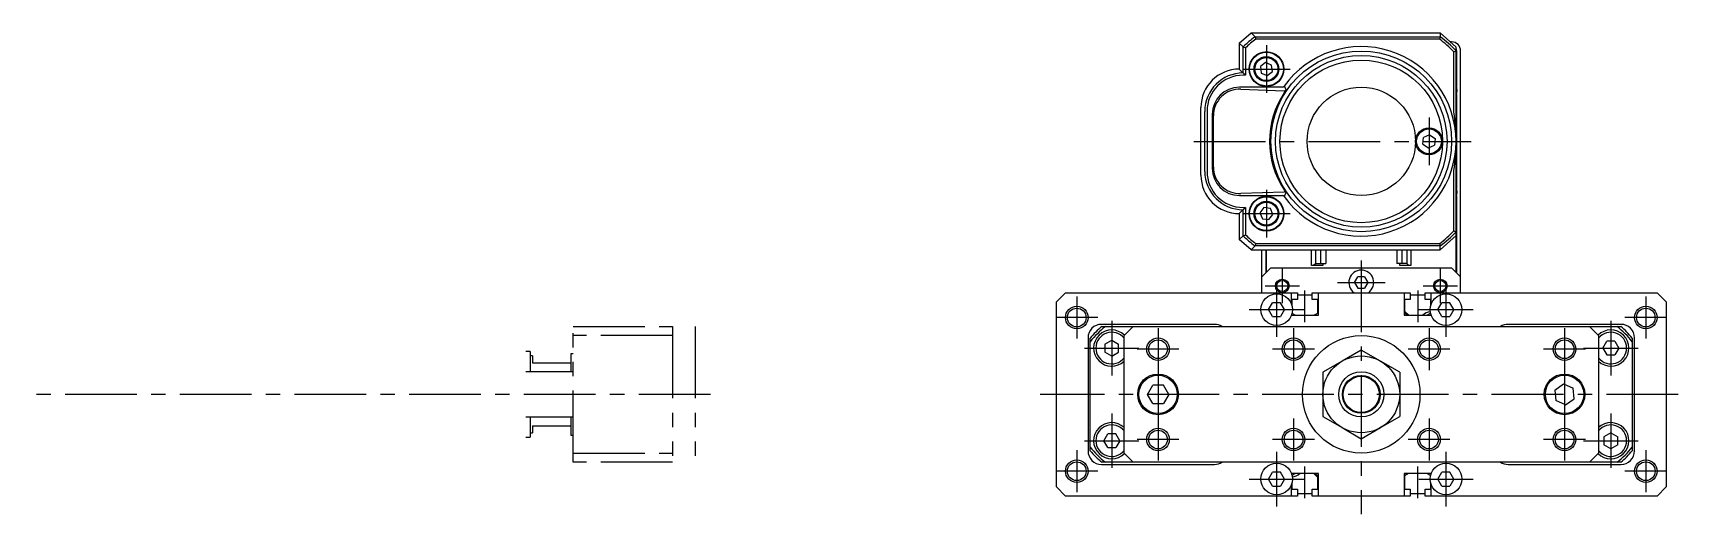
# Model space of a CAD drawing. Extents: x 0 to 1079, y -8 to 533.
# Drawn here: x 714.8 to 1079.1, y 211 to 317.5 of the extents above; entities that cross this region are included whole.
import ezdxf

# ---------------------------------------------------------------- set-up
doc = ezdxf.new("R2010")
doc.units = 0
doc.header["$LTSCALE"] = 0.5
doc.linetypes.add('CENTER', pattern=[50.8, 31.75, -6.35, 6.35, -6.35])
doc.linetypes.add('PHANTOM', pattern=[63.5, 31.75, -6.35, 6.35, -6.35, 6.35, -6.35])
for name, color, linetype in [('MSM_CENTER', 1, 'CENTER'), ('MSM_CONTINUOUS', 7, 'CONTINUOUS'), ('MSM_IMAGINARY', 6, 'PHANTOM'), ('MSM_NARROW', 5, 'CONTINUOUS')]:
    doc.layers.add(name, color=color, linetype=linetype)

msp = doc.modelspace()

# ---------------------------------------------------------------- linework, layer by layer
at = {"layer": 'MSM_CENTER'}
for p, q in [((987.94, 314.79), (987.94, 304.21)), ((982.65, 309.5), (993.23, 309.5)), ((1023.94, 298.79), (1023.94, 288.21)), ((971.87, 293.5), (1033.24, 293.5)), ((987.94, 282.79), (987.94, 272.21)), ((982.65, 277.5), (993.23, 277.5)), ((1008.94, 267.13), (1008.94, 211)), ((990.19, 262.29), (990.19, 250.21)), ((991.44, 265.29), (991.44, 257.71)), ((1026.44, 265.29), (1026.44, 257.71)), ((1027.69, 262.29), (1027.69, 250.21)), ((945.94, 259.14), (945.94, 249.86)), ((987.65, 261.5), (995.23, 261.5)), ((996.44, 253.5), (996.44, 260.5)), ((1003.65, 262.25), (1014.23, 262.25)), ((1021.44, 260.5), (1021.44, 253.5)), ((1022.65, 261.5), (1030.23, 261.5)), ((1071.94, 259.14), (1071.94, 249.86)), ((984.15, 256.25), (996.23, 256.25)), ((1021.65, 256.25), (1033.73, 256.25)), ((950.58, 254.5), (941.3, 254.5)), ((953.68, 253.79), (953.68, 241.71)), ((963.94, 252.14), (963.94, 242.86)), ((993.94, 252.14), (993.94, 242.86)), ((1023.94, 252.14), (1023.94, 242.86)), ((1053.94, 252.14), (1053.94, 242.86)), ((1064.19, 253.79), (1064.19, 241.71)), ((1076.58, 254.5), (1067.3, 254.5)), ((947.64, 247.75), (959.72, 247.75)), ((1058.15, 247.75), (1070.23, 247.75)), ((968.58, 247.5), (959.3, 247.5)), ((963.94, 244.29), (963.94, 230.71)), ((998.58, 247.5), (989.3, 247.5)), ((1028.58, 247.5), (1019.3, 247.5)), ((1058.58, 247.5), (1049.3, 247.5)), ((1053.94, 244.29), (1053.94, 230.71)), ((864.83, 237.5), (356.42, 237.5)), ((1079.08, 237.5), (937.85, 237.5)), ((953.68, 233.29), (953.68, 221.21)), ((1064.19, 233.29), (1064.19, 221.21)), ((963.94, 232.14), (963.94, 222.86)), ((993.94, 232.14), (993.94, 222.86)), ((1023.94, 232.14), (1023.94, 222.86)), ((1053.94, 232.14), (1053.94, 222.86)), ((947.64, 227.25), (959.72, 227.25)), ((968.58, 227.5), (959.3, 227.5)), ((998.58, 227.5), (989.3, 227.5)), ((1028.58, 227.5), (1019.3, 227.5)), ((1058.58, 227.5), (1049.3, 227.5)), ((1058.15, 227.25), (1070.23, 227.25)), ((945.94, 225.14), (945.94, 215.86)), ((990.19, 224.79), (990.19, 212.71)), ((1027.69, 224.79), (1027.69, 212.71)), ((1071.94, 225.14), (1071.94, 215.86)), ((950.58, 220.5), (941.3, 220.5)), ((984.15, 218.75), (996.23, 218.75)), ((996.44, 214.5), (996.44, 221.5)), ((1021.44, 214.5), (1021.44, 221.5)), ((1021.65, 218.75), (1033.73, 218.75)), ((1076.58, 220.5), (1067.3, 220.5))]:
    msp.add_line(p, q, dxfattribs=at)
at = {"layer": 'MSM_CONTINUOUS'}
for p, q in [((981.94, 315.25), (984.57, 317.5)), ((984.57, 317.5), (1026.43, 317.5)), ((984.57, 317.5), (985.42, 316.64)), ((1026.43, 317.5), (1029.94, 314.37)), ((1026.43, 317.5), (1026.43, 316.64)), ((981.94, 315.25), (981.94, 309.5)), ((981.94, 315.25), (982.79, 314.4)), ((982.79, 308.64), (982.79, 314.4)), ((982.79, 314.4), (983.29, 314.18)), ((983.29, 314.18), (983.29, 308.14)), ((985.42, 316.64), (1026.43, 316.64)), ((985.42, 316.64), (985.59, 316.14)), ((1026.27, 316.14), (985.59, 316.14)), ((1026.43, 316.64), (1026.27, 316.14)), ((1028.94, 315.5), (1028.68, 315.5)), ((1029.44, 313.32), (1029.94, 313.52)), ((1029.44, 299.92), (1029.44, 313.32)), ((1029.94, 264.5), (1029.94, 314.37)), ((1030.02, 313.58), (1030.02, 305.71)), ((1030.04, 313.6), (1030.04, 305.65)), ((1030.94, 260), (1030.94, 313.5)), ((987.75, 310.93), (986.6, 310.05)), ((986.6, 310.05), (986.79, 308.62)), ((989.08, 310.38), (987.75, 310.93)), ((989.27, 308.95), (989.08, 310.38)), ((981.94, 309.5), (983.29, 308.14)), ((983.29, 308.14), (982.79, 308.14)), ((986.79, 308.62), (988.13, 308.07)), ((988.13, 308.07), (989.27, 308.95)), ((991.45, 305.48), (981.95, 305.48)), ((982.27, 305.04), (991.86, 304.71)), ((991.86, 305.69), (992.28, 304.9)), ((1030.02, 303.79), (1030.02, 283.21)), ((1030.04, 303.85), (1030.04, 283.15)), ((973.44, 286), (973.44, 301)), ((974.29, 286.85), (974.29, 300.14)), ((974.79, 300.14), (974.79, 286.85)), ((975.95, 299.48), (975.95, 287.51)), ((976.2, 287.82), (976.2, 299.18)), ((1022.59, 292.89), (1022.74, 294.36)), ((1022.59, 292.89), (1023.79, 292.03)), ((1024.08, 294.97), (1022.74, 294.36)), ((1023.79, 292.03), (1025.14, 292.64)), ((1024.08, 294.97), (1025.28, 294.11)), ((1025.28, 294.11), (1025.14, 292.64)), ((1029.44, 273.68), (1029.44, 287.08)), ((981.95, 281.52), (991.45, 281.52)), ((991.86, 282.29), (982.27, 281.96)), ((991.86, 281.31), (992.28, 282.1)), ((1030.02, 281.29), (1030.02, 265.54)), ((1030.04, 281.35), (1030.04, 264.4)), ((983.29, 278.86), (981.94, 277.5)), ((981.94, 277.5), (981.94, 271.75)), ((982.79, 278.86), (983.29, 278.86)), ((982.79, 272.6), (982.79, 278.36)), ((982.79, 278.36), (982.79, 278.36)), ((983.29, 278.86), (983.29, 272.82)), ((987.37, 278.83), (986.5, 277.67)), ((986.5, 277.67), (987.07, 276.35)), ((988.81, 278.65), (987.37, 278.83)), ((988.5, 276.17), (989.37, 277.33)), ((989.37, 277.33), (988.81, 278.65)), ((987.07, 276.35), (988.5, 276.17)), ((1029.44, 273.68), (1029.94, 273.48)), ((981.94, 271.75), (982.79, 272.6)), ((984.57, 269.5), (981.94, 271.75)), ((982.79, 272.61), (983.29, 272.82)), ((984.57, 269.5), (985.42, 270.36)), ((985.59, 270.86), (985.42, 270.36)), ((1026.43, 270.36), (985.42, 270.36)), ((985.59, 270.86), (1026.27, 270.86)), ((1026.27, 270.86), (1026.43, 270.36)), ((1029.94, 272.63), (1026.43, 269.5)), ((1026.43, 269.5), (1026.43, 270.36)), ((984.57, 269.5), (1026.43, 269.5)), ((986.94, 260), (986.94, 269.5)), ((987.84, 269.5), (987.84, 264.4)), ((987.86, 269.5), (987.86, 265.54)), ((987.94, 264.5), (987.94, 269.5)), ((997.94, 266), (997.94, 269.5)), ((1000.44, 266), (997.94, 266)), ((998.89, 266.5), (998.39, 266)), ((998.89, 266.5), (998.89, 269.5)), ((998.89, 266.5), (1001.09, 266.5)), ((999.89, 269.5), (999.89, 266.5)), ((1000.44, 266.5), (1000.44, 266)), ((1001.09, 269.5), (1001.09, 266.5)), ((1016.79, 269.5), (1016.79, 266.5)), ((1018.99, 266.5), (1016.79, 266.5)), ((1017.44, 266), (1017.44, 266.5)), ((1019.94, 266), (1017.44, 266)), ((1017.99, 266.5), (1017.99, 269.5)), ((1018.99, 269.5), (1018.99, 266.5)), ((1018.99, 266.5), (1019.49, 266)), ((1019.94, 269.5), (1019.94, 266)), ((988.94, 265.5), (986.94, 263.5)), ((987.86, 265.54), (987.9, 265.5)), ((987.86, 265.54), (987.94, 265.54)), ((987.9, 265.5), (987.9, 264.46)), ((987.94, 265.5), (987.9, 265.5)), ((988.94, 265.5), (1028.94, 265.5)), ((1007.46, 262.25), (1008.2, 263.53)), ((1009.68, 263.53), (1008.2, 263.53)), ((1009.68, 263.53), (1010.42, 262.25)), ((1030.94, 263.5), (1028.94, 265.5)), ((1029.94, 265.54), (1030.02, 265.54)), ((1029.94, 265.5), (1029.98, 265.5)), ((1029.98, 265.5), (1030.02, 265.54)), ((1029.98, 265.5), (1029.98, 264.46)), ((943.44, 260), (941.44, 258)), ((943.44, 260), (994.79, 260)), ((993.44, 260), (993.44, 257.55)), ((994.79, 260), (994.79, 258.5)), ((994.79, 259.5), (998.09, 259.5)), ((998.09, 258.5), (998.09, 260)), ((998.09, 260), (1019.79, 260)), ((999.44, 255), (999.44, 260)), ((1007.46, 262.25), (1008.2, 260.97)), ((1008.2, 260.97), (1009.68, 260.97)), ((1010.42, 262.25), (1009.68, 260.97)), ((1018.44, 260), (1018.44, 255)), ((1019.79, 260), (1019.79, 258.5)), ((1019.79, 259.5), (1023.09, 259.5)), ((1023.09, 260), (1074.44, 260)), ((1023.09, 258.5), (1023.09, 260)), ((1024.44, 257.55), (1024.44, 260)), ((1076.44, 258), (1074.44, 260)), ((941.44, 217), (941.44, 258)), ((988.41, 256.25), (989.3, 257.79)), ((989.3, 254.71), (988.41, 256.25)), ((991.07, 257.79), (989.3, 257.79)), ((991.96, 256.25), (991.07, 257.79)), ((991.96, 256.25), (991.07, 254.71)), ((993.46, 255), (999.44, 255)), ((994.79, 258.5), (993.54, 258.5)), ((993.54, 258.5), (993.54, 257.26)), ((993.6, 255.46), (994.4, 255)), ((999.34, 258.5), (998.09, 258.5)), ((998.47, 255), (999.34, 255.5)), ((999.34, 255.5), (999.34, 258.5)), ((1018.44, 255), (1024.42, 255)), ((1019.79, 258.5), (1018.54, 258.5)), ((1018.54, 258.5), (1018.54, 255.5)), ((1019.44, 255), (1018.54, 255.9)), ((1018.54, 255.5), (1019.4, 255)), ((1024.34, 258.5), (1023.09, 258.5)), ((1023.47, 255), (1024.28, 255.46)), ((1024.34, 257.26), (1024.34, 258.5)), ((1025.91, 256.25), (1026.8, 257.79)), ((1026.8, 254.71), (1025.91, 256.25)), ((1028.57, 257.79), (1026.8, 257.79)), ((1029.46, 256.25), (1028.57, 257.79)), ((1029.46, 256.25), (1028.57, 254.71)), ((1076.44, 258), (1076.44, 217)), ((976.44, 253), (951.44, 253)), ((951.48, 252.5), (1066.4, 252.5)), ((958.44, 252.5), (956.44, 250.5)), ((989.3, 254.71), (991.07, 254.71)), ((1026.8, 254.71), (1028.57, 254.71)), ((1066.44, 253), (1041.44, 253)), ((1061.44, 250.5), (1059.44, 252.5)), ((948.44, 250), (948.44, 225)), ((948.94, 225.04), (948.94, 249.96)), ((952.15, 248.64), (953.68, 249.53)), ((952.15, 248.64), (952.15, 246.87)), ((953.68, 249.53), (955.22, 248.64)), ((955.22, 246.87), (955.22, 248.64)), ((956.44, 224.5), (956.44, 250.5)), ((1061.44, 250.5), (1061.44, 224.5)), ((1062.42, 247.75), (1063.3, 249.29)), ((1062.42, 247.75), (1063.3, 246.22)), ((1065.08, 249.29), (1063.3, 249.29)), ((1065.08, 249.29), (1065.96, 247.75)), ((1065.96, 247.75), (1065.08, 246.22)), ((1068.94, 249.96), (1068.94, 225.04)), ((1069.44, 225), (1069.44, 250)), ((953.68, 245.98), (952.15, 246.87)), ((953.68, 245.98), (955.22, 246.87)), ((1004.69, 244.86), (1000.44, 242.41)), ((1008.94, 247.31), (1004.69, 244.86)), ((1013.19, 244.86), (1008.94, 247.31)), ((1017.44, 242.41), (1013.19, 244.86)), ((1063.3, 246.22), (1065.08, 246.22)), ((1000.44, 242.41), (1000.44, 232.59)), ((1017.44, 242.41), (1017.44, 232.59)), ((961.58, 237.5), (962.76, 239.54)), ((962.76, 235.46), (961.58, 237.5)), ((965.12, 239.54), (962.76, 239.54)), ((966.3, 237.5), (965.12, 239.54)), ((966.3, 237.5), (965.12, 235.46)), ((1051.78, 238.46), (1053.69, 239.84)), ((1051.78, 238.46), (1052.03, 236.11)), ((1053.69, 239.84), (1055.84, 238.89)), ((1056.09, 236.54), (1055.84, 238.89)), ((962.76, 235.46), (965.12, 235.46)), ((1054.19, 235.16), (1052.03, 236.11)), ((1054.19, 235.16), (1056.09, 236.54)), ((1000.44, 232.59), (1004.69, 230.14)), ((1004.69, 230.14), (1008.94, 227.69)), ((1008.94, 227.69), (1013.19, 230.14)), ((1013.19, 230.14), (1017.44, 232.59)), ((951.91, 227.25), (952.8, 228.78)), ((952.8, 225.71), (951.91, 227.25)), ((954.57, 228.78), (952.8, 228.78)), ((955.46, 227.25), (954.57, 228.78)), ((955.46, 227.25), (954.57, 225.71)), ((1064.19, 229.02), (1062.66, 228.13)), ((1062.66, 228.13), (1062.66, 226.36)), ((1064.19, 225.47), (1062.66, 226.36)), ((1064.19, 229.02), (1065.73, 228.13)), ((1065.73, 226.36), (1064.19, 225.47)), ((1065.73, 226.36), (1065.73, 228.13)), ((1066.4, 222.5), (951.48, 222.5)), ((952.8, 225.71), (954.57, 225.71)), ((956.44, 224.5), (958.44, 222.5)), ((1059.44, 222.5), (1061.44, 224.5)), ((951.44, 222), (976.44, 222)), ((988.41, 218.75), (989.3, 220.29)), ((989.3, 217.21), (988.41, 218.75)), ((991.07, 220.29), (989.3, 220.29)), ((991.96, 218.75), (991.07, 220.29)), ((991.96, 218.75), (991.07, 217.21)), ((999.44, 220), (993.46, 220)), ((994.4, 220), (993.6, 219.54)), ((998.44, 220), (999.34, 219.1)), ((999.34, 219.5), (998.47, 220)), ((999.34, 216.5), (999.34, 219.5)), ((999.44, 215), (999.44, 220)), ((1024.42, 220), (1018.44, 220)), ((1018.44, 220), (1018.44, 215)), ((1019.4, 220), (1018.54, 219.5)), ((1018.54, 219.5), (1018.54, 216.5)), ((1024.28, 219.54), (1023.47, 220)), ((1025.91, 218.75), (1026.8, 220.29)), ((1026.8, 217.21), (1025.91, 218.75)), ((1028.57, 220.29), (1026.8, 220.29)), ((1029.46, 218.75), (1028.57, 220.29)), ((1029.46, 218.75), (1028.57, 217.21)), ((1041.44, 222), (1066.44, 222)), ((941.44, 217), (943.44, 215)), ((994.79, 215), (943.44, 215)), ((989.3, 217.21), (991.07, 217.21)), ((993.44, 217.45), (993.44, 215)), ((993.54, 217.74), (993.54, 216.5)), ((993.54, 216.5), (994.79, 216.5)), ((994.79, 216.5), (994.79, 215)), ((998.09, 215.5), (994.79, 215.5)), ((998.09, 215), (998.09, 216.5)), ((998.09, 216.5), (999.34, 216.5)), ((1019.79, 215), (998.09, 215)), ((1018.54, 216.5), (1019.79, 216.5)), ((1019.79, 216.5), (1019.79, 215)), ((1023.09, 215.5), (1019.79, 215.5)), ((1023.09, 215), (1023.09, 216.5)), ((1023.09, 216.5), (1024.34, 216.5)), ((1074.44, 215), (1023.09, 215)), ((1024.34, 216.5), (1024.34, 217.74)), ((1024.44, 215), (1024.44, 217.45)), ((1026.8, 217.21), (1028.57, 217.21)), ((1074.44, 215), (1076.44, 217))]:
    msp.add_line(p, q, dxfattribs=at)
for centre, radius in [((987.94, 309.5), 3.85), ((1008.94, 293.5), 19.99), ((987.94, 309.5), 3.75), ((987.94, 309.5), 2.75), ((987.94, 309.5), 2.55), ((1008.94, 293.5), 18.99), ((1008.94, 293.5), 18), ((1008.94, 293.5), 12), ((1023.94, 293.5), 3), ((1023.94, 293.5), 2.75), ((987.94, 277.5), 3.85), ((987.94, 277.5), 3.75), ((987.94, 277.5), 2.75), ((987.94, 277.5), 2.55), ((991.44, 261.5), 1.23), ((1026.44, 261.5), 1.23), ((990.19, 256.25), 3.5), ((1027.69, 256.25), 3.5), ((945.94, 254.5), 2.07), ((1071.94, 254.5), 2.07), ((963.94, 247.5), 2.07), ((993.94, 247.5), 2.07), ((1008.94, 237.5), 13), ((1023.94, 247.5), 2.07), ((1053.94, 247.5), 2.07), ((1008.94, 237.5), 8.5), ((963.94, 237.5), 4.5), ((963.94, 237.5), 4.25), ((1008.94, 237.5), 5), ((1008.94, 237.5), 4), ((1053.94, 237.5), 4.5), ((1053.94, 237.5), 4.25), ((963.94, 227.5), 2.07), ((993.94, 227.5), 2.07), ((1023.94, 227.5), 2.07), ((1053.94, 227.5), 2.07), ((945.94, 220.5), 2.07), ((990.19, 218.75), 3.5), ((1027.69, 218.75), 3.5), ((1071.94, 220.5), 2.07)]:
    msp.add_circle(centre, radius, dxfattribs=at)
for centre, radius, start, end in [((1003.05, 293.37), 29.2, 127.1329, 133.9271), ((1002.92, 293.52), 28.5, 127.4456, 133.5249), ((1008.94, 293.5), 20.98, 215.5245, 144.4758), ((1008.94, 293.52), 28.5, 44.0039, 52.5541), ((1008.92, 293.5), 29.03, 43.6132, 52.8915), ((1028.94, 313.5), 2, 0, 90), ((1029.04, 313.6), 1, 0, 25.8419), ((1029.02, 313.58), 1, 0, 22.7423), ((981.94, 301), 8.5, 90, 180), ((982.79, 300.14), 8.5, 90, 180), ((982.79, 300.14), 8, 90, 180), ((981.95, 299.48), 6, 90, 180), ((982.07, 299.18), 5.87, 88, 180), ((1008.23, 293.5), 19.59, 146.6822, 213.3177), ((991.45, 305.98), 0.5, 270.0366, 324.4375), ((1036.62, 274.89), 53.54, 145.9032, 146.7224), ((991.9, 305.19), 0.487, 265.0487, 322.4241), ((1027.44, 304.75), 2.75, 335.38, 24.62), ((988.42, 293.5), 41.51, 351.0984, 8.9016), ((982.07, 287.82), 5.87, 180, 272), ((981.94, 286), 8.5, 180, 270), ((982.79, 286.86), 8.5, 180, 270), ((982.79, 286.86), 8, 180, 270), ((981.95, 287.52), 6, 180, 270), ((991.45, 281.02), 0.5, 35.5631, 89.9628), ((1036.62, 312.11), 53.54, 213.2776, 214.0968), ((991.9, 281.81), 0.487, 37.5759, 94.9513), ((1027.44, 282.25), 2.75, 335.38, 24.62), ((1008.94, 293.48), 28.5, 307.4459, 315.9961), ((1008.92, 293.5), 29.03, 307.1085, 316.3868), ((1003.05, 293.63), 29.2, 226.0729, 232.8671), ((1002.92, 293.48), 28.5, 226.4751, 232.5544), ((1008.94, 262.25), 2.75, 305.0968, 234.9032), ((1024.44, 253), 2.75, 94.4402, 133.3418), ((951.44, 250), 3, 90, 180), ((963.94, 237.5), 19, 127.8636, 142.1364), ((963.94, 237.5), 19.5, 129.7151, 140.2849), ((953.68, 247.75), 4, 44.9382, 313.4927), ((976.44, 250), 3, 56.4427, 90), ((1041.44, 250), 3, 90, 123.5573), ((1064.19, 247.75), 4, 226.5073, 135.0618), ((1053.94, 237.5), 19, 37.8636, 52.1364), ((1053.94, 237.5), 19.5, 39.7151, 50.2849), ((1066.44, 250), 3, 0, 90), ((953.68, 247.75), 3.5, 38.1325, 321.8676), ((1064.19, 247.75), 3.5, 218.1325, 141.8676), ((953.68, 227.25), 4, 46.5073, 315.0618), ((953.68, 227.25), 3.5, 38.1325, 321.8676), ((1064.19, 227.25), 4, 224.9382, 133.4927), ((1064.19, 227.25), 3.5, 218.1324, 141.8675), ((963.94, 237.5), 19, 217.8636, 232.1364), ((1053.94, 237.5), 19, 307.8636, 322.1364), ((951.44, 225), 3, 180, 270), ((963.94, 237.5), 19.5, 219.7151, 230.2849), ((976.44, 225), 3, 270, 303.5573), ((1041.44, 225), 3, 236.4427, 270), ((1053.94, 237.5), 19.5, 309.7151, 320.2849), ((1066.44, 225), 3, 270, 0), ((993.44, 222), 2.75, 274.4402, 313.3418)]:
    msp.add_arc(centre, radius, start, end, dxfattribs=at)
at = {"layer": 'MSM_IMAGINARY'}
for p, q in [((834.44, 252.5), (856.44, 252.5)), ((834.44, 222.5), (834.44, 252.5)), ((856.44, 252.5), (856.44, 222.5)), ((861.44, 252.5), (861.44, 222.5)), ((856.44, 250.5), (834.44, 250.5)), ((824.94, 247), (823.94, 247)), ((824.94, 247), (824.94, 242.5)), ((825.44, 246), (824.94, 246)), ((825.44, 246), (825.44, 244.5)), ((825.44, 244.5), (833.94, 244.5)), ((834.44, 246.5), (833.94, 246.5)), ((833.94, 246.5), (833.94, 242.5)), ((834.44, 242.5), (823.94, 242.5)), ((823.94, 232.5), (834.44, 232.5)), ((824.94, 232.5), (824.94, 228)), ((825.44, 230.5), (833.94, 230.5)), ((825.44, 230.5), (825.44, 229)), ((833.94, 232.5), (833.94, 228.5)), ((823.94, 228), (824.94, 228)), ((824.94, 229), (825.44, 229)), ((833.94, 228.5), (834.44, 228.5)), ((834.44, 224.5), (856.44, 224.5)), ((856.44, 222.5), (834.44, 222.5))]:
    msp.add_line(p, q, dxfattribs=at)
at = {"layer": 'MSM_NARROW'}
for centre, radius in [((991.44, 261.5), 1.5), ((1026.44, 261.5), 1.5), ((945.94, 254.5), 2.5), ((1071.94, 254.5), 2.5), ((963.94, 247.5), 2.5), ((993.94, 247.5), 2.5), ((1023.94, 247.5), 2.5), ((1053.94, 247.5), 2.5), ((1008.94, 237.5), 4.19), ((963.94, 227.5), 2.5), ((993.94, 227.5), 2.5), ((1023.94, 227.5), 2.5), ((1053.94, 227.5), 2.5), ((945.94, 220.5), 2.5), ((1071.94, 220.5), 2.5)]:
    msp.add_circle(centre, radius, dxfattribs=at)

doc.saveas('drawing.dxf')
